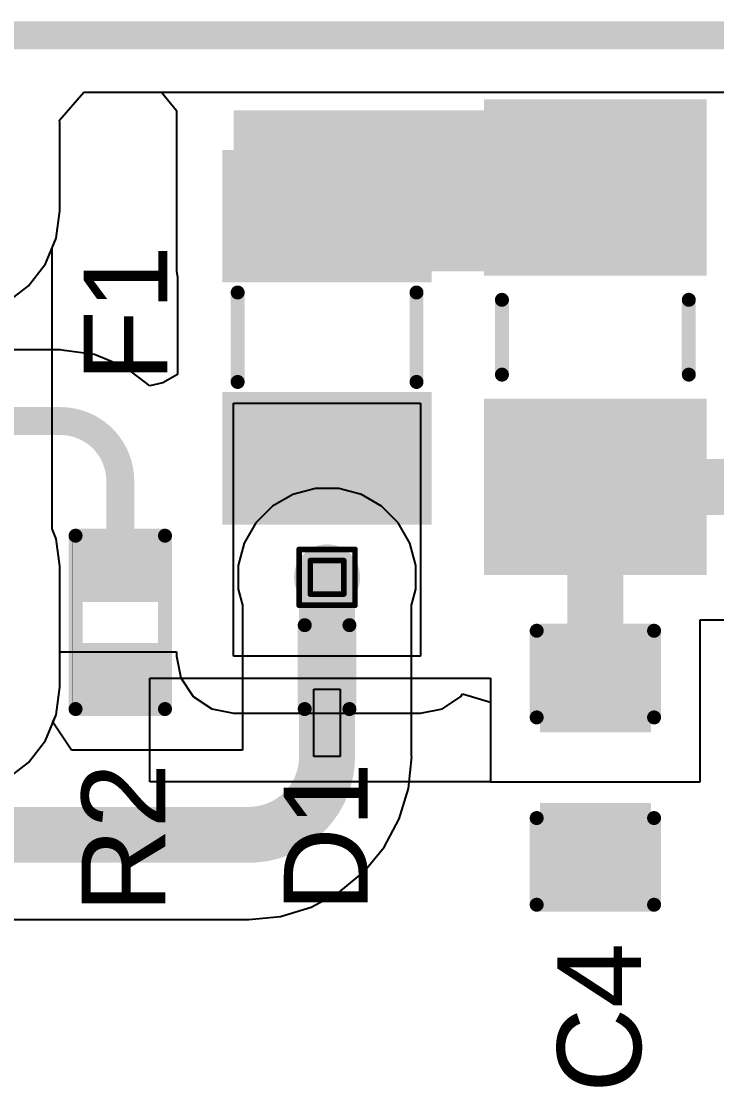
# Model space of a CAD drawing. Header units: inches. Extents: x 0 to 386, y 0 to 148.
# Drawn here: x 131.94 to 138.26, y 71.73 to 81.41 of the extents above; entities that cross this region are included whole.
import ezdxf

# ---------------------------------------------------------------- set-up
doc = ezdxf.new("R2010")
doc.units = ezdxf.units.IN
for name, color, linetype in [('Board outline', 216, 'Continuous'), ('Bottom Layer', 5, 'Continuous'), ('Drill Drawing', 1, 'Continuous'), ('Top Layer', 1, 'Continuous'), ('Top Overlay', 2, 'Continuous'), ('Top Paste', 8, 'Continuous'), ('Top Solder', 216, 'Continuous'), ('Via Holes', 16, 'Continuous')]:
    doc.layers.add(name, color=color, linetype=linetype)
doc.styles.add('Arial', font='', dxfattribs={"height": 0.2})
doc.styles.get('Arial').set_extended_font_data('Arial')

# ---------------------------------------------------------------- blocks, each defined once
blk = doc.blocks.new('R___0402_71')
at = {"layer": 'Top Layer'}
for points in [[(-0.6985, -0.3175), (-0.6985, 0.3175), (-0.2413, 0.3175), (-0.2413, -0.3175)], [(0.2413, -0.3175), (0.2413, 0.3175), (0.6985, 0.3175), (0.6985, -0.3175)]]:
    blk.add_hatch(color=1, dxfattribs=at).paths.add_polyline_path(points)
at = {"layer": 'Top Paste'}
for points in [[(-0.6985, -0.3175), (-0.6985, 0.3175), (-0.2413, 0.3175), (-0.2413, -0.3175)], [(0.2413, -0.3175), (0.2413, 0.3175), (0.6985, 0.3175), (0.6985, -0.3175)]]:
    blk.add_hatch(color=8, dxfattribs=at).paths.add_polyline_path(points)
at = {"layer": 'Top Solder'}
for points in [[(-0.7535, -0.3725), (-0.7535, 0.3725), (-0.1863, 0.3725), (-0.1863, -0.3725)], [(0.1863, -0.3725), (0.1863, 0.3725), (0.7535, 0.3725), (0.7535, -0.3725)]]:
    blk.add_hatch(color=216, dxfattribs=at).paths.add_polyline_path(points)
at = {"layer": 'Top Overlay'}
for points, const_width in [([(0.7874, 0.4064), (-0.7874, 0.4064)], 0.127), ([(-0.7874, -0.4064), (-0.7874, 0.4064)], 0.127), ([(0.7874, -0.4064), (0.7874, 0.4064)], 0.127), ([(0.7874, -0.4064), (-0.7874, -0.4064)], 0.127), ([(0.8128, -0.4318), (-0.8128, -0.4318)], 0.00323)]:
    blk.add_lwpolyline(points, dxfattribs=dict(at, const_width=const_width))
for points, const_width in [([(-0.8191, 0.4064, 1), (-0.7556, 0.4064, 1)], 0.0635), ([(-0.8191, 0.4064, 1), (-0.7556, 0.4064, 1)], 0.0635), ([(0.7556, 0.4064, 1), (0.8191, 0.4064, 1)], 0.0635), ([(0.7556, 0.4064, 1), (0.8191, 0.4064, 1)], 0.0635), ([(-0.8191, -0.4064, 1), (-0.7556, -0.4064, 1)], 0.0635), ([(-0.8191, -0.4064, 1), (-0.7556, -0.4064, 1)], 0.0635), ([(0.7556, -0.4064, 1), (0.8191, -0.4064, 1)], 0.0635), ([(0.7556, -0.4064, 1), (0.8191, -0.4064, 1)], 0.0635), ([(-0.8136, -0.4318, 1), (-0.812, -0.4318, 1)], 0.00161), ([(0.812, -0.4318, 1), (0.8136, -0.4318, 1)], 0.00161)]:
    blk.add_lwpolyline(points, format="xyb", close=True, dxfattribs=dict(at, const_width=const_width))
blk = doc.blocks.new('IND_1206_80')
at = {"layer": 'Top Layer'}
for points in [[(-2.06, 0.91), (-0.66, 0.91), (-0.66, -0.91), (-2.06, -0.91)], [(0.66, 0.91), (2.06, 0.91), (2.06, -0.91), (0.66, -0.91)]]:
    blk.add_hatch(color=1, dxfattribs=at).paths.add_polyline_path(points)
at = {"layer": 'Top Paste'}
for points in [[(-2.06, 0.91), (-0.66, 0.91), (-0.66, -0.91), (-2.06, -0.91)], [(0.66, 0.91), (2.06, 0.91), (2.06, -0.91), (0.66, -0.91)]]:
    blk.add_hatch(color=8, dxfattribs=at).paths.add_polyline_path(points)
at = {"layer": 'Top Solder'}
for points in [[(-2.1616, 1.0116), (-0.5584, 1.0116), (-0.5584, -1.0116), (-2.1616, -1.0116)], [(0.5584, 1.0116), (2.1616, 1.0116), (2.1616, -1.0116), (0.5584, -1.0116)]]:
    blk.add_hatch(color=216, dxfattribs=at).paths.add_polyline_path(points)
at = {"layer": 'Top Overlay', "const_width": 0.127}
for points in [[(0.34, 0.8492), (-0.34, 0.8492)], [(0.34, -0.8492), (-0.34, -0.8492)]]:
    blk.add_lwpolyline(points, dxfattribs=at)
at = {"layer": 'Top Overlay', "const_width": 0.0635}
for points in [[(-0.3717, 0.8492, 1), (-0.3082, 0.8492, 1)], [(0.3082, 0.8492, 1), (0.3717, 0.8492, 1)], [(-0.3717, -0.8492, 1), (-0.3082, -0.8492, 1)], [(0.3082, -0.8492, 1), (0.3717, -0.8492, 1)]]:
    blk.add_lwpolyline(points, format="xyb", close=True, dxfattribs=at)
blk = doc.blocks.new('F____0805_81')
at = {"layer": 'Top Layer'}
for points in [[(-0.6, -0.85), (-1.6, -0.85), (-1.6, 0.85), (-0.6, 0.85)], [(1.6, -0.85), (0.6, -0.85), (0.6, 0.85), (1.6, 0.85)]]:
    blk.add_hatch(color=1, dxfattribs=at).paths.add_polyline_path(points)
at = {"layer": 'Top Paste'}
for points in [[(-0.6, -0.85), (-1.6, -0.85), (-1.6, 0.85), (-0.6, 0.85)], [(1.6, -0.85), (0.6, -0.85), (0.6, 0.85), (1.6, 0.85)]]:
    blk.add_hatch(color=8, dxfattribs=at).paths.add_polyline_path(points)
at = {"layer": 'Top Solder'}
for points in [[(-0.4984, -0.9516), (-1.7016, -0.9516), (-1.7016, 0.9516), (-0.4984, 0.9516)], [(1.7016, -0.9516), (0.4984, -0.9516), (0.4984, 0.9516), (1.7016, 0.9516)]]:
    blk.add_hatch(color=216, dxfattribs=at).paths.add_polyline_path(points)
at = {"layer": 'Top Overlay', "const_width": 0.127}
for points in [[(-0.4064, 0.8128), (0.4064, 0.8128)], [(-0.4064, -0.8128), (0.4064, -0.8128)]]:
    blk.add_lwpolyline(points, dxfattribs=at)
at = {"layer": 'Top Overlay', "const_width": 0.0635}
for points in [[(-0.4381, 0.8128, 1), (-0.3746, 0.8128, 1)], [(0.3746, 0.8128, 1), (0.4381, 0.8128, 1)], [(-0.4381, -0.8128, 1), (-0.3746, -0.8128, 1)], [(0.3746, -0.8128, 1), (0.4381, -0.8128, 1)]]:
    blk.add_lwpolyline(points, format="xyb", close=True, dxfattribs=at)
blk = doc.blocks.new('DSN0603_2_82')
at = {"layer": 'Top Layer'}
for points in [[(-0.3, 0.12), (-0.1, 0.12), (-0.1, -0.12), (-0.3, -0.12)], [(0.1, 0.12), (0.3, 0.12), (0.3, -0.12), (0.1, -0.12)]]:
    blk.add_hatch(color=1, dxfattribs=at).paths.add_polyline_path(points)
at = {"layer": 'Top Paste'}
for points in [[(-0.3, 0.12), (-0.1, 0.12), (-0.1, -0.12), (-0.3, -0.12)], [(0.1, 0.12), (0.3, 0.12), (0.3, -0.12), (0.1, -0.12)]]:
    blk.add_hatch(color=8, dxfattribs=at).paths.add_polyline_path(points)
at = {"layer": 'Top Solder'}
for points in [[(-0.355, 0.175), (-0.045, 0.175), (-0.045, -0.175), (-0.355, -0.175)], [(0.045, 0.175), (0.355, 0.175), (0.355, -0.175), (0.045, -0.175)]]:
    blk.add_hatch(color=216, dxfattribs=at).paths.add_polyline_path(points)
at = {"layer": 'Top Overlay', "const_width": 0.127}
for points in [[(-0.381, -0.2032), (-0.381, 0.2032)], [(0.381, 0.2032), (-0.381, 0.2032)], [(0.381, -0.2032), (0.381, 0.2032)], [(0.381, -0.2032), (-0.381, -0.2032)]]:
    blk.add_lwpolyline(points, dxfattribs=at)
at = {"layer": 'Top Overlay', "const_width": 0.0635}
for points in [[(-0.4128, 0.2032, 1), (-0.3493, 0.2032, 1)], [(-0.4128, 0.2032, 1), (-0.3493, 0.2032, 1)], [(0.3493, 0.2032, 1), (0.4128, 0.2032, 1)], [(0.3493, 0.2032, 1), (0.4128, 0.2032, 1)], [(-0.4128, -0.2032, 1), (-0.3493, -0.2032, 1)], [(-0.4128, -0.2032, 1), (-0.3493, -0.2032, 1)], [(0.3493, -0.2032, 1), (0.4128, -0.2032, 1)], [(0.3493, -0.2032, 1), (0.4128, -0.2032, 1)]]:
    blk.add_lwpolyline(points, format="xyb", close=True, dxfattribs=at)
blk = doc.blocks.new('C___0603_122')
at = {"layer": 'Top Layer'}
for points in [[(-0.381, 0.4445), (-0.381, -0.4445), (-1.143, -0.4445), (-1.143, 0.4445)], [(1.143, 0.4445), (1.143, -0.4445), (0.381, -0.4445), (0.381, 0.4445)]]:
    blk.add_hatch(color=1, dxfattribs=at).paths.add_polyline_path(points)
at = {"layer": 'Top Paste'}
for points in [[(-0.381, 0.4445), (-0.381, -0.4445), (-1.143, -0.4445), (-1.143, 0.4445)], [(1.143, 0.4445), (1.143, -0.4445), (0.381, -0.4445), (0.381, 0.4445)]]:
    blk.add_hatch(color=8, dxfattribs=at).paths.add_polyline_path(points)
at = {"layer": 'Top Solder'}
for points in [[(-0.321, 0.5045), (-0.321, -0.5045), (-1.203, -0.5045), (-1.203, 0.5045)], [(1.203, 0.5045), (1.203, -0.5045), (0.321, -0.5045), (0.321, 0.5045)]]:
    blk.add_hatch(color=216, dxfattribs=at).paths.add_polyline_path(points)
at = {"layer": 'Top Overlay', "const_width": 0.127}
for points in [[(-1.2446, 0.5334), (-0.4572, 0.5334)], [(-1.2446, 0.5334), (-1.2446, -0.5334)], [(0.4572, 0.5334), (1.2446, 0.5334)], [(1.2446, 0.5334), (1.2446, -0.5334)], [(-1.2446, -0.5334), (-0.4572, -0.5334)], [(0.4572, -0.5334), (1.2446, -0.5334)]]:
    blk.add_lwpolyline(points, dxfattribs=at)
at = {"layer": 'Top Overlay', "const_width": 0.0635}
for points in [[(-1.2764, 0.5334, 1), (-1.2128, 0.5334, 1)], [(-1.2764, 0.5334, 1), (-1.2128, 0.5334, 1)], [(-0.4889, 0.5334, 1), (-0.4254, 0.5334, 1)], [(0.4254, 0.5334, 1), (0.4889, 0.5334, 1)], [(1.2128, 0.5334, 1), (1.2764, 0.5334, 1)], [(1.2128, 0.5334, 1), (1.2764, 0.5334, 1)], [(-1.2764, -0.5334, 1), (-1.2128, -0.5334, 1)], [(-1.2764, -0.5334, 1), (-1.2128, -0.5334, 1)], [(-0.4889, -0.5334, 1), (-0.4254, -0.5334, 1)], [(0.4254, -0.5334, 1), (0.4889, -0.5334, 1)], [(1.2128, -0.5334, 1), (1.2764, -0.5334, 1)], [(1.2128, -0.5334, 1), (1.2764, -0.5334, 1)]]:
    blk.add_lwpolyline(points, format="xyb", close=True, dxfattribs=at)

msp = doc.modelspace()

# ---------------------------------------------------------------- hatches: boundary and pattern name
at = {"layer": 'Bottom Layer'}
h = msp.add_hatch(color=5, dxfattribs=at)
edge = h.paths.add_edge_path()
edge.add_arc((134.7216, 76.3552), 0.3, 0, 360)
at = {"layer": 'Top Layer'}
msp.add_hatch(color=1, dxfattribs=at).paths.add_polyline_path([(133.8716, 79.1368), (138.07, 79.1368), (138.07, 80.5968), (133.8716, 80.5968)])
h = msp.add_hatch(color=1, dxfattribs=at)
edge = h.paths.add_edge_path()
edge.add_arc((134.7216, 76.3552), 0.3, 0, 360)
at = {"layer": 'Via Holes'}
h = msp.add_hatch(color=7, dxfattribs=at)
edge = h.paths.add_edge_path()
edge.add_arc((134.7216, 76.3552), 0.15, 0, 360)

# ---------------------------------------------------------------- linework, layer by layer
at = {"layer": 'Board outline', "const_width": 0.254}
msp.add_lwpolyline([(2.9972, 81.28), (251.0028, 81.28)], dxfattribs=at)
at = {"layer": 'Bottom Layer'}
for p, q in [((132.2884, 80.5081), (132.5111, 80.7621)), ((132.5111, 80.7621), (179.642, 80.7621)), ((132.2913, 80.486), (132.2884, 80.5081)), ((132.2913, 79.686), (132.2913, 80.486)), ((132.2583, 79.4359), (132.2913, 79.686)), ((132.2217, 79.3474), (132.2583, 79.4359)), ((132.2217, 76.7946), (132.2217, 79.3474)), ((134.6152, 77.1632), (134.4097, 77.1082)), ((134.828, 77.1632), (134.6152, 77.1632)), ((135.0335, 77.1082), (134.828, 77.1632)), ((134.4097, 77.1082), (134.2255, 77.0018)), ((135.2177, 77.0018), (135.0335, 77.1082)), ((134.2255, 77.0018), (134.075, 76.8513)), ((135.3682, 76.8513), (135.2177, 77.0018)), ((132.2583, 76.7061), (132.2217, 76.7946)), ((134.075, 76.8513), (133.9687, 76.6671)), ((135.4745, 76.6671), (135.3682, 76.8513)), ((132.2913, 76.456), (132.2583, 76.7061)), ((133.9687, 76.6671), (133.9136, 76.4616)), ((135.5296, 76.4616), (135.4745, 76.6671)), ((132.2913, 75.356), (132.2913, 76.456)), ((133.9136, 76.4616), (133.9136, 76.2488)), ((135.5296, 76.2488), (135.5296, 76.4616)), ((133.9136, 76.2488), (133.953, 76.1017)), ((135.4902, 76.1017), (135.5296, 76.2488)), ((133.953, 76.1017), (133.953, 74.7842)), ((135.4902, 74.7268), (135.4902, 76.1017)), ((132.2583, 75.1059), (132.2913, 75.356)), ((132.2303, 75.0382), (132.2583, 75.1059)), ((132.4, 74.7842), (132.2303, 75.0382)), ((133.953, 74.7842), (132.4, 74.7842)), ((135.4623, 74.438), (135.4907, 74.7268)), ((135.4907, 74.7268), (135.4902, 74.7268)), ((135.378, 74.1603), (135.4623, 74.438)), ((135.2412, 73.9044), (135.378, 74.1603)), ((135.0571, 73.6801), (135.2412, 73.9044)), ((134.8328, 73.496), (135.0571, 73.6801)), ((134.5769, 73.3592), (134.8328, 73.496)), ((134.0104, 73.2465), (134.2992, 73.2749)), ((134.2992, 73.2749), (134.5769, 73.3592)), ((129.6455, 73.247), (134.0104, 73.247)), ((134.0104, 73.247), (134.0104, 73.2465))]:
    msp.add_line(p, q, dxfattribs=at)
at = {"layer": 'Bottom Layer', "const_width": 0.508}
for points in [[(134.7216, 74.7268), (134.7216, 76.3552)], [(129.392, 74.0156), (134.0104, 74.0156)]]:
    msp.add_lwpolyline(points, dxfattribs=at)
at = {"layer": 'Bottom Layer', "const_width": 0.254}
for points in [[(134.5946, 76.3552, 1), (134.8486, 76.3552, 1)], [(134.5946, 74.7268, 1), (134.8486, 74.7268, 1)], [(134.5946, 74.7268, 1), (134.8486, 74.7268, 1)], [(133.8834, 74.0156, 1), (134.1374, 74.0156, 1)], [(133.8834, 74.0156, 1), (134.1374, 74.0156, 1)]]:
    msp.add_lwpolyline(points, format="xyb", close=True, dxfattribs=at)
at = {"layer": 'Bottom Layer', "const_width": 0.508}
msp.add_lwpolyline([(134.7216, 74.7268, -0.414214), (134.0104, 74.0156)], format="xyb", dxfattribs=at)
at = {"layer": 'Drill Drawing', "const_width": 0.0508}
for points in [[(134.4676, 76.6092), (134.9756, 76.6092)], [(134.4676, 76.1012), (134.4676, 76.6092)], [(134.9756, 76.1012), (134.9756, 76.6092)], [(134.5692, 76.5076), (134.874, 76.5076)], [(134.5692, 76.2028), (134.5692, 76.5076)], [(134.874, 76.2028), (134.874, 76.5076)], [(134.5692, 76.2028), (134.874, 76.2028)], [(134.4676, 76.1012), (134.9756, 76.1012)]]:
    msp.add_lwpolyline(points, dxfattribs=at)
at = {"layer": 'Drill Drawing', "const_width": 0.0254}
for points in [[(134.4549, 76.6092, 1), (134.4803, 76.6092, 1)], [(134.4549, 76.6092, 1), (134.4803, 76.6092, 1)], [(134.9629, 76.6092, 1), (134.9883, 76.6092, 1)], [(134.9629, 76.6092, 1), (134.9883, 76.6092, 1)], [(134.5565, 76.5076, 1), (134.5819, 76.5076, 1)], [(134.5565, 76.5076, 1), (134.5819, 76.5076, 1)], [(134.8613, 76.5076, 1), (134.8867, 76.5076, 1)], [(134.8613, 76.5076, 1), (134.8867, 76.5076, 1)], [(134.5565, 76.2028, 1), (134.5819, 76.2028, 1)], [(134.5565, 76.2028, 1), (134.5819, 76.2028, 1)], [(134.8613, 76.2028, 1), (134.8867, 76.2028, 1)], [(134.8613, 76.2028, 1), (134.8867, 76.2028, 1)], [(134.4549, 76.1012, 1), (134.4803, 76.1012, 1)], [(134.4549, 76.1012, 1), (134.4803, 76.1012, 1)], [(134.9629, 76.1012, 1), (134.9883, 76.1012, 1)], [(134.9629, 76.1012, 1), (134.9883, 76.1012, 1)]]:
    msp.add_lwpolyline(points, format="xyb", close=True, dxfattribs=at)
at = {"layer": 'Top Layer'}
for p, q in [((132.2884, 80.5081), (132.5111, 80.7621)), ((132.5111, 80.7621), (133.218, 80.7621)), ((133.218, 80.7621), (133.3536, 80.5968)), ((133.3536, 80.5968), (133.3536, 79.1368)), ((132.2913, 80.486), (132.2884, 80.5081)), ((132.2913, 79.686), (132.2913, 80.486)), ((132.2583, 79.4359), (132.2913, 79.686)), ((132.1618, 79.2029), (132.2583, 79.4359)), ((132.0083, 79.0028), (132.1618, 79.2029)), ((133.3536, 79.1368), (133.3636, 79.0868)), ((133.3636, 79.0868), (133.3636, 78.6288)), ((131.8081, 78.8492), (132.0083, 79.0028)), ((133.3636, 78.6288), (133.3636, 78.6288)), ((133.3636, 78.6288), (133.3636, 78.4448)), ((132.2987, 78.4224), (128.8036, 78.4224)), ((132.3325, 78.4157), (132.2987, 78.4224)), ((132.6063, 78.3797), (132.3325, 78.4157)), ((133.3636, 78.4448), (133.3636, 78.4448)), ((133.3636, 78.4448), (133.3636, 78.1967)), ((132.8929, 78.2609), (132.6063, 78.3797)), ((133.1096, 78.0947), (132.8929, 78.2609)), ((133.2287, 78.1218), (133.1096, 78.0947)), ((133.3636, 78.1967), (133.2287, 78.1218)), ((133.8716, 75.6396), (133.8716, 77.9368)), ((133.8716, 77.9368), (135.5716, 77.9368)), ((135.5716, 77.9368), (135.5716, 75.6396)), ((138.1125, 74.4982), (138.1125, 75.9688)), ((138.1125, 75.9688), (138.578, 75.9688)), ((132.2913, 75.356), (132.2913, 75.6793)), ((132.2913, 75.6793), (133.3536, 75.6793)), ((133.3536, 75.6793), (133.3536, 75.6396)), ((133.3536, 75.6396), (133.3931, 75.4414)), ((135.5716, 75.6396), (133.8716, 75.6396)), ((133.1096, 75.4396), (136.2075, 75.4396)), ((133.1096, 74.4982), (133.1096, 75.4396)), ((133.1096, 75.4396), (133.1096, 75.4396)), ((133.3931, 75.4414), (133.5054, 75.2734)), ((136.2075, 75.4396), (136.2075, 74.4982)), ((132.2583, 75.1059), (132.2913, 75.356)), ((134.6016, 74.7268), (134.6016, 75.3396)), ((134.6016, 75.3396), (134.8416, 75.3396)), ((134.8416, 75.3396), (134.8416, 74.7268)), ((133.5054, 75.2734), (133.6734, 75.1611)), ((135.7698, 75.1611), (135.9378, 75.2734)), ((135.9378, 75.2734), (135.9535, 75.2968)), ((135.9535, 75.2968), (136.2075, 75.2197)), ((136.2075, 75.2197), (136.2075, 74.4982)), ((133.6734, 75.1611), (133.8716, 75.1217)), ((133.8716, 75.1217), (135.5716, 75.1217)), ((135.5716, 75.1217), (135.7698, 75.1611)), ((132.1618, 74.8729), (132.2583, 75.1059)), ((132.0083, 74.6728), (132.1618, 74.8729)), ((134.8416, 74.7268), (134.6016, 74.7268)), ((131.8081, 74.5192), (132.0083, 74.6728)), ((136.2075, 74.4982), (133.1096, 74.4982)), ((136.2075, 74.4982), (138.1125, 74.4982))]:
    msp.add_line(p, q, dxfattribs=at)
for points, const_width in [([(137.16, 79.8968, -0.414214), (136.9, 79.6368)], 0.508), ([(132.2987, 77.775, -0.414214), (132.842, 77.2317)], 0.254)]:
    msp.add_lwpolyline(points, format="xyb", dxfattribs=dict(at, const_width=const_width))
for points, const_width in [([(137.033, 79.8968, 1), (137.287, 79.8968, 1)], 0.254), ([(134.5946, 79.6368, 1), (134.8486, 79.6368, 1)], 0.254), ([(136.773, 79.6368, 1), (137.027, 79.6368, 1)], 0.254), ([(136.773, 79.6368, 1), (137.027, 79.6368, 1)], 0.254), ([(132.2352, 77.775, 1), (132.3622, 77.775, 1)], 0.127), ([(132.2352, 77.775, 1), (132.3622, 77.775, 1)], 0.127), ([(132.7785, 77.2317, 1), (132.9055, 77.2317, 1)], 0.127), ([(132.7785, 77.2317, 1), (132.9055, 77.2317, 1)], 0.127), ([(137.033, 77.1768, 1), (137.287, 77.1768, 1)], 0.254), ([(137.033, 77.1768, 1), (137.287, 77.1768, 1)], 0.254), ([(132.7785, 76.4159, 1), (132.9055, 76.4159, 1)], 0.127), ([(137.033, 75.3872, 1), (137.287, 75.3872, 1)], 0.254)]:
    msp.add_lwpolyline(points, format="xyb", close=True, dxfattribs=dict(at, const_width=const_width))
for points, const_width in [([(134.7216, 79.6368), (136.9, 79.6368)], 0.508), ([(128.8036, 77.775), (132.2987, 77.775)], 0.254), ([(132.842, 76.4159), (132.842, 77.2317)], 0.254), ([(137.16, 77.1768), (140.6144, 77.1768)], 0.508), ([(137.16, 75.3872), (137.16, 77.1768)], 0.508)]:
    msp.add_lwpolyline(points, dxfattribs=dict(at, const_width=const_width))

# ---------------------------------------------------------------- block references
for name, p, rotation in [('IND_1206_80', (137.16, 78.5368), 270), ('F____0805_81', (134.7216, 78.5368), 90), ('R___0402_71', (132.842, 75.946), 270), ('DSN0603_2_82', (134.7216, 75.5396), 270), ('C___0603_122', (137.16, 74.6252), 90)]:
    msp.add_blockref(name, p, dxfattribs=dict(rotation=rotation))

# ---------------------------------------------------------------- texts
at = {"layer": 'Top Overlay', "style": 'Arial'}
for s, p in [('F1', (133.2702, 78.1306)), ('R2', (133.252, 73.3057)), ('D1', (135.0902, 73.3151)), ('C4', (137.5755, 71.6734))]:
    msp.add_text(s, height=0.762, rotation=90, dxfattribs=at).set_placement(p)

doc.saveas('drawing.dxf')
